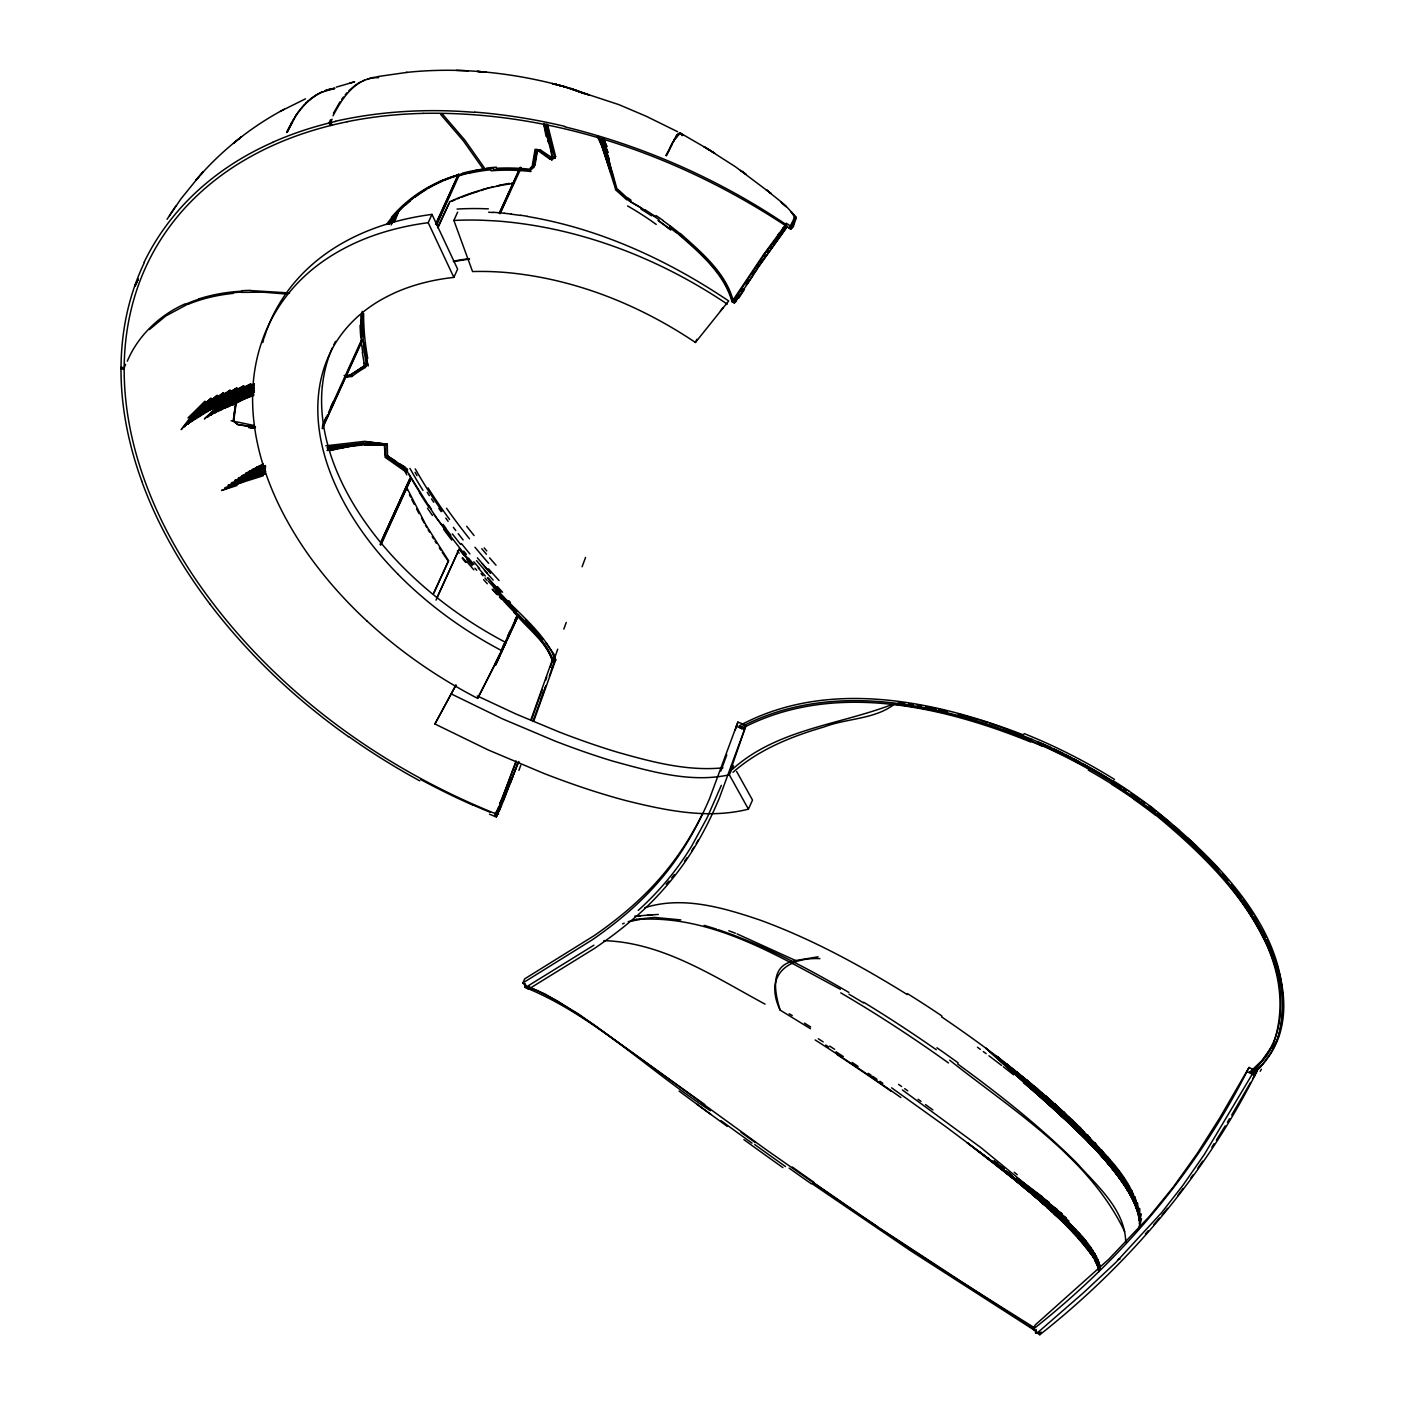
<?xml version="1.0" encoding="UTF-8"?>
<svg xmlns="http://www.w3.org/2000/svg" width="1405" height="1405" viewBox="0 0 1405 1405"><rect width="100%" height="100%" fill="white"/><g stroke="black" fill="none" stroke-linecap="round" stroke-linejoin="round"><path stroke-width="1.5" d="M710.421 1110.723C648.548 1070.399 594.016 1015.376 524.943 987.311L524.961 983.799M810.457 1028.688L780.126 1010.107C775.051 993.651 769.22 966.851 792.315 961.442M941.561 1016.851C990.42 1050.009 1037.522 1086.1 1079.865 1127.354C1104.137 1154.471 1138.085 1181.728 1139.367 1220.892L1139.508 1208.353L1139.508 1224.106L1140.842 1213.709L1139.332 1227.197L1141.527 1218.785M364.053 363.157L364 365.95L350.337 375.03L344.102 375.539M1125.721 1242.248C1125.177 1209.389 1096.866 1185.715 1076.687 1162.936C1040.051 1126.494 999.376 1094.39 957.701 1063.971M795.652 219.391L793.439 226.24L790.857 229.068L789.294 228.032L793.772 219.127M795.81 217.16L791.033 211.575L795.81 217.16L790.014 228.629C682.338 156.377 553.781 110.872 423.204 113.348M534.532 163.577L535.568 156.289M530.44 168.881L532.758 167.16L535.393 151.266L536.886 149.387L535.867 154.515M124.149 367.899L123.921 369.392L121.041 368.725L121.269 367.214L124.149 367.899L125.589 364.281M345.384 377.067L351.847 376.487A153.233 127.398 86.1 0 1 365.335 367.443L366.09 363.087A262.366 197.982 50 0 1 363.438 345.349M497.528 813.302L496.492 816.832L494.701 816.252L495.333 813.811L495.719 812.828L497.528 813.302L496.492 816.832M1038.049 1332.748L1038.699 1333.608L1035.503 1332.924L1036.188 1329.464M365.353 367.495L366.933 361.823L366.266 358.222M547.511 124.36L555.607 156.57L554.852 158.256L552.815 158.291L540.609 150.089L537.131 150.001L534.234 166.967L530.774 169.742L535.006 165.175L537.571 149.861M744.474 724.576L737.906 722.1L709.49 798.795A675.524 533.76 24.4 0 1 704.309 810.316A595.123 470.236 24.4 0 1 698.794 821.609A538.659 425.627 24.4 0 1 692.911 832.638A492.611 389.238 24.4 0 1 682.233 850.394A456.555 360.751 24.4 0 1 675.243 860.65A440.731 348.247 24.4 0 1 665.232 873.857A435.023 343.733 24.4 0 1 657.189 883.394A440.731 348.247 24.4 0 1 645.756 895.635A456.555 360.751 24.4 0 1 636.676 904.451A482.126 380.948 24.4 0 1 627.139 913.004A508.329 401.654 24.4 0 1 620.553 918.554A538.659 425.627 24.4 0 1 613.792 923.981A595.123 470.236 24.4 0 1 603.342 931.919A675.524 533.76 24.4 0 1 592.541 939.646L522.853 982.973L528.456 989.225L594.842 948.182A720.062 568.972 24.4 0 0 602.236 943.036A650.743 514.195 24.4 0 0 613.072 935.15L616.619 932.463A563.194 445.016 24.4 0 0 623.574 927.001A533.11 421.237 24.4 0 0 630.353 921.417A506.063 399.863 24.4 0 0 636.957 915.726M735.149 730.319L737.906 722.1M730.547 770.239L746.125 725.191L719.22 798.391A720.062 568.972 24.4 0 1 714.074 810.141A650.743 514.195 24.4 0 1 710.456 817.851L708.594 821.679A563.194 445.016 24.4 0 1 702.746 832.972A533.11 421.237 24.4 0 1 698.636 840.348A506.063 399.863 24.4 0 1 694.333 847.619A459.593 363.14 24.4 0 1 637.027 915.779M291.713 122.973L286.778 132.404L291.608 122.85M726.771 754.854L720.888 770.976M530.862 719.922L552.393 659.735C542.084 634.305 517.216 617.831 500.215 596.826M542.225 689.82L531.318 720.203M545.649 680.248L546.808 677.017M550.321 667.217L553.465 658.857L555.221 659.542L554.027 662.879M540.626 699.883L545.122 687.344M550.901 671.186L555.221 659.542M541.329 698.355L533.092 720.888M542.453 695.247L543.577 692.103M544.701 688.924L545.843 685.745M549.32 676.068L550.479 672.802M551.656 669.5L552.85 666.198M545.843 642.647L553.833 654.045L555.519 660.385L533.953 720.502M793.966 222.412L793.07 224.782M516.074 760.93L495.438 816.604L489.484 814.198M491.855 583.619C512.439 609.313 542.471 629.071 555.678 659.577L555.098 661.175L552.235 660.561L552.815 658.945C541.224 631.741 514.757 613.897 496.316 591.206M515.881 762.652L500.303 802.905M516.777 765.672L517.655 763.337M518.059 762.652L515.073 770.256M516.267 767.446L513.405 774.682M495.719 812.828L498.406 814.127L497.107 810.597L498.582 806.962M514.529 772.083L508.03 789.153M351.847 376.487L352.409 374.959M518.919 761.528L498.757 809.631M512.843 776.596L510.384 783.042M790.857 229.068L793.439 226.24L791.489 225.081L792.964 226.205L791.823 226.732M1278.023 1037.944C1304.42 942.878 1217.696 860.036 1150.607 806.417M138.129 279.121L134.845 286.163L138.182 279.419M134.985 286.216L138.024 279.349M507.258 791.103L508.013 788.785M507.31 790.611L503.64 800.183M506.59 792.402L503.921 799.076M789.294 228.032L789.838 226.714M127.293 361.208C138.094 335.584 159.59 315.142 184.898 303.972M332.072 119.179L330.579 122.657L332.16 124.869L330.614 125.484L329.033 123.254L330.491 119.741M500.9 806.365L498.81 811.423L497.107 810.597M721.327 785.342L707.066 817.868L691.611 846.214A474.662 374.573 23.8 0 1 685.868 855.259A448.072 353.603 23.8 0 1 671.695 874.806L666.585 881.058A454.992 359.03 23.7 0 1 638.221 910.422M739.118 295.032L734.306 302.9L732.672 301.952L733.392 300.354M734.306 302.9L737.081 298.141M499.706 809.491L497.809 813.442M391.415 223.729L396.596 212.963L397.439 213.525L394.963 218.302M391.17 224.941L396.596 212.963M393.663 222.183L398.774 210.926A218.249 167.915 48.3 0 1 433.425 184.968M394.998 220.673L398.774 210.926M323.466 423.168L326.083 417.39M330.456 407.784L333.073 402.006M322.377 426.224L327.628 414.686M328.489 412.754L361.647 339.659L362.49 340.221L322.342 428.718M322.254 428.051L362.033 340.361M397.72 573.96A325.047 256.869 24.4 0 1 370.657 543.085A311.699 246.332 24.4 0 1 361.788 531.09A299.441 236.62 24.4 0 1 348.686 510.788A288.657 228.119 24.4 0 1 344.067 502.586A281.983 222.833 24.4 0 1 339.782 494.349A276.012 218.109 24.4 0 1 335.883 486.112A262.928 207.782 24.4 0 1 326.364 461.437A249.651 197.297 24.4 0 1 323.975 453.271A239.359 189.148 24.4 0 1 319.69 433.109A228.91 180.894 24.4 0 1 318.672 425.171A221.85 175.309 24.4 0 1 317.881 413.439A215.58 170.356 24.4 0 1 317.846 405.764A209.644 165.667 24.4 0 1 318.549 394.471A194.434 153.654 24.4 0 1 333.442 346.561A186.461 147.349 24.4 0 1 389.519 295.366A197.455 156.025 24.4 0 1 396.649 291.994A200.09 158.115 24.4 0 1 404.078 288.973A205.095 162.067 24.4 0 1 411.788 286.269A209.872 165.86 24.4 0 1 423.818 282.774A216.423 171.041 24.4 0 1 432.125 280.842A222.605 175.924 24.4 0 1 445.016 278.524A230.42 182.07 24.4 0 1 453.868 277.4L428.209 222.692L431.967 214.403A288.921 228.295 24.4 0 0 393.927 222.025A273.799 216.335 24.4 0 0 368.848 230.438A266.985 210.961 24.4 0 0 359.381 234.477A261.312 206.465 24.4 0 0 341.485 243.662A254.586 201.161 24.4 0 0 317.425 260.118A250.933 198.281 24.4 0 0 268.179 326.469A260.926 206.166 24.4 0 0 266.529 330.79M435.585 224.15L458.504 174.273L459.347 174.835L437.078 223.922M436.253 223.623L458.504 174.273M436.411 224.712L458.434 174.729A231.983 179.085 50.4 0 0 443.453 180.139M437.622 227.399L449.653 202.057M437.939 227.873L448.757 204.041M527.349 216.475C599.847 228.629 668.025 260.101 728.686 300.969L695.422 342.469C640.399 305.429 576.875 279.771 510.647 272.939A271.411 214.473 24.4 0 0 505.098 272.43L503.253 272.289A266.634 210.715 24.4 0 0 488.641 271.534A257.695 203.655 24.4 0 0 479.649 271.446L477.858 271.446A256.483 202.689 24.4 0 0 472.554 271.551L453.868 220.427L457.626 212.137M453.868 277.382L457.626 269.093L431.967 214.403M499.214 213.226L520.289 167.441L521.132 168.003L500.057 213.788M499.881 212.436L520.289 167.441M500.04 212.541L513.633 182.562L500.198 213.033M381.159 541.364L410.102 478.227L410.927 478.789L380.931 544.912M380.105 544.35L410.102 478.227M380.825 543.208L399.354 502.358M400.197 500.514L405.255 489.361M380.456 544.824L410.927 478.789M433.565 593.314L448.564 560.753L425.891 524.908L406.572 487.289L407.204 489.906M433.934 592.998L448.564 560.753M436.569 598.495L459.136 549.215L464.317 555.59M436.042 600.128L459.136 549.215M434.918 723.979L455.923 685.131L434.918 723.979L488.29 749.989L543.542 773.294A757.857 598.829 24.4 0 0 559.155 779.231A727.649 574.961 24.4 0 0 569.64 783.024A676.56 534.585 24.4 0 0 580.142 786.677A644.193 509.014 24.4 0 0 590.644 790.172A574.505 453.956 24.4 0 0 606.38 795.072L611.596 796.617A488.413 385.918 24.4 0 0 627.174 800.92C666.462 810.632 708.331 819.326 748.408 809.157L752.518 800.095L736.624 771.468M367.162 621.168A411.349 325.012 24.4 0 0 447.914 681.688A409.61 323.642 24.4 0 0 477.647 698.373L505.853 642.506A347.017 274.203 24.4 0 1 428.806 590.89L424.714 587.413A339.589 268.337 24.4 0 1 408.978 573.047A335.391 265.018 24.4 0 1 401.496 565.635A325.047 256.852 24.4 0 1 374.45 534.761A311.699 246.297 24.4 0 1 365.581 522.765A299.441 236.602 24.4 0 1 352.479 502.463A288.657 228.084 24.4 0 1 347.843 494.261A281.983 222.815 24.4 0 1 343.558 486.042A276.012 218.091 24.4 0 1 339.641 477.788A262.928 207.747 24.4 0 1 330.14 453.13A249.651 197.262 24.4 0 1 327.751 444.964A239.359 189.131 24.4 0 1 323.466 424.784A228.91 180.876 24.4 0 1 322.447 416.864A221.85 175.291 24.4 0 1 321.657 405.132A215.58 170.339 24.4 0 1 321.622 397.457A209.644 165.649 24.4 0 1 322.325 386.164M501.989 648.601L504.377 643.35M507.556 636.342L509.945 631.091M514.704 620.589L517.743 614.529L518.586 615.091L495.684 664.916L494.841 664.354L500.268 653.062M503.447 646.054L517.743 614.529M510.314 606.995L517.953 615.004L495.877 663.669M495.684 664.916L500.443 654.414M501.234 652.675L506.011 642.155M506.801 640.417L518.586 615.091M695.422 342.469L696.862 339.308M522.853 982.973L524.732 978.828L594.42 935.484A675.524 533.76 24.4 0 0 605.221 927.774A595.123 470.236 24.4 0 0 615.671 919.818A538.659 425.627 24.4 0 0 622.433 914.392A508.329 401.654 24.4 0 0 629.019 908.859A482.126 380.948 24.4 0 0 638.555 900.306A456.555 360.751 24.4 0 0 647.652 891.473A440.731 348.247 24.4 0 0 659.068 879.231A435.023 343.733 24.4 0 0 667.112 869.695A440.731 348.247 24.4 0 0 677.122 856.506A456.555 360.751 24.4 0 0 684.112 846.249A492.611 389.238 24.4 0 0 694.79 828.476A538.659 425.627 24.4 0 0 700.673 817.464A595.123 470.236 24.4 0 0 702.553 813.723M528.456 989.225L529.703 986.468M451.813 694.193L502.446 718.851L554.905 740.997A704.028 556.292 24.4 0 0 574.557 748.373A659.806 521.343 24.4 0 0 584.392 751.868A618.411 488.641 24.4 0 0 594.21 755.205A575.014 454.359 24.4 0 0 603.957 758.384A531.371 419.867 24.4 0 0 613.634 761.352C650.919 771.486 690.575 783.27 729.336 774.805L733.445 765.743L731.022 766.375M1033.307 1329.148L1035.186 1325.003L1108.914 1259.126L1149.518 1216.291L1173.21 1187.155L1197.376 1153.294L1219.663 1118.099L1249.027 1067.449L1256.808 1071.523C1205.244 1174.369 1129.971 1263.552 1039.823 1334.75L1033.307 1329.148C1122.946 1258.388 1197.798 1169.715 1249.027 1067.449M1039.823 1334.75L1041.087 1331.975M1277.391 1039.595L1272.667 1049.078M670.22 147.788L666.181 155.621L671.871 144.662M790.014 228.629L791.068 226.398M669.324 149.58L666.181 155.621M290.027 125.87L286.778 132.404M134.845 286.163L136.654 282.563M669.922 147.718L672.398 142.976M333.442 113.313L339.957 101.88M477.647 698.408L502.059 650.831A347.017 274.238 24.4 0 1 425.013 599.232L420.938 595.738A339.589 268.373 24.4 0 1 405.184 581.389A335.391 265.053 24.4 0 1 397.72 573.96M671.889 144.522L666.233 155.516M671.572 144.592L673.469 141.694M291.379 122.973L293.241 119.952M672.363 143.117L675.612 138.234M1266.766 939.524C1280.974 969.134 1289.702 1004.118 1279.007 1036.275A83 78.048 73.3 0 1 1270.506 1053.838L1262.41 1064.463L1252.312 1074.07L1204.331 1154.471L1182.975 1185.24L1161.531 1212.743L1115.71 1262.551L1083.659 1292.6L1037.663 1332.59L1039.612 1332.537M1252.663 1078.812L1256.808 1071.523M1250.591 1082.465L1231.676 1115.096M333.038 115.825C340.414 101.757 349.388 86.952 364.492 80.19M673.135 141.764L674.172 140.588M494.701 816.252L495.298 815.251M1227.373 1122.296L1229.533 1118.696M1260.18 1071.277L1261.409 1069.223M293.101 120.198L294.909 117.195M294.997 117.317L287.112 132.421M1225.195 1125.879L1216.361 1140.14M1036.96 1332.66L1035.503 1332.924M1211.848 1147.2L1214.113 1143.67M167.055 219.285L180.894 198.93L199.018 176.573M294.681 117.317L296.613 114.543M294.769 117.44L296.718 114.683M674.892 139.429L676.859 136.601M732.672 301.952L765.005 253.725L785.922 225.186M757.155 269.18L735.307 302.163L732.391 301.074L763.582 254.586L786.062 224.168M741.12 291.994L743.087 288.991M738.38 296.666L740.382 293.627M746.951 283.16L748.847 280.315M746.196 284.846L748.075 282.019M169.461 215.562L175.748 206.149M752.536 274.8L754.327 272.131M753.519 273.887L785.781 228.558M757.839 266.95L759.525 264.456M756.996 268.724L787.555 226.135M1202.61 1161.18L1197.868 1168.099M761.194 261.997L762.845 259.609M764.443 257.291L766.006 255.007M764.373 254.059L765.918 251.846M472.256 564.072L436.498 518.111L406.449 470.341L387.394 457.433L387.271 444.138L379.174 443.734M767.552 252.795L769.044 250.652M296.385 114.683L298.159 112.172M296.49 114.806L300.196 109.66M770.502 248.562L771.942 246.525M773.33 244.558L779.722 235.671M1190.579 1178.374L1193.038 1174.966M390.291 222.447L395.472 215.58M778.107 234.723L779.266 233.125M341.678 99.386L343.435 97.015M780.899 234.091L784.148 229.735M298.246 112.295L300.284 109.783M1183.115 1188.507L1178.005 1195.198M387.394 457.433L387.271 444.138M782.532 228.769L783.533 227.452M785.167 228.418L786.133 227.171M366.6 364.58L347.123 377.102M299.95 109.783L305.868 103.25M300.055 109.906L302.128 107.535M1167.52 1208.37L1162.146 1214.851M459.347 174.835L457.854 175.063M362.49 340.221L360.997 340.449M521.132 168.003L519.639 168.231M720.396 310.979L723.154 307.642M733.129 300.371L735.676 301.531L734.569 302.865L732.023 301.706L733.129 300.371C725.437 272.342 701.271 252.338 680.371 233.493M1159.406 1218.065L1153.874 1224.458M345.226 94.785L347.053 92.695M535.393 151.266L538.01 149.685A277.154 273.641 59.5 0 1 551.831 159.942L553.412 158.15M301.899 107.658L303.919 105.27M200.335 175.116C224.097 148.438 252.672 126.011 284.232 109.239M532.758 167.16L534.304 165.439L532.003 167.177M398.054 211.927L396.298 213.859A212.629 163.683 47.4 0 0 388.043 224.08M550.865 157.588L549.636 158.923L537.131 150.001M1145.409 1233.924L1148.254 1230.78M304.024 105.393L305.956 103.39M253.901 388.412L209.907 409.944L191.273 421.623L206.517 406.115L223.711 392.575L192.415 414.756L181.192 429.614L196.981 411.735L211.119 398.142L192.415 414.756L205.112 401.233L187.989 417.9M149.457 329.525L165.772 315.967L187.989 304.007M253.725 386.919L243.978 390.678L217.968 405.869L204.375 418.918L222.131 403.955L253.954 387.587C228.418 395.578 200.388 403.323 184.459 426.874L196.981 411.735L217.318 395.262L201.67 408.855L187.813 424.205L206.517 406.115L230.28 390.098L211.488 403.498L191.273 421.623M305.623 103.39L307.836 101.371M305.728 103.513L307.923 101.511M348.932 90.745L354.745 85.687A176.029 87.18 67 0 1 360.857 81.824M1273.299 1043.511A80.243 74.781 78 0 1 1270.858 1048.042L1261.795 1060.74L1249.958 1072.015L1251.679 1072.542L1255.842 1068.713L1266.239 1056.367A84.089 79.435 69.2 0 0 1273.755 1042.879C1303.647 950.922 1219.909 867.939 1155.49 814.83M405.378 205.235L406.958 203.778A218.53 168.126 48.4 0 1 410.225 200.968M1249.958 1072.015L1252.628 1074.14C1291.775 1042.721 1288.104 984.747 1267.521 943.809C1238.911 883.464 1188.981 835.975 1135.17 797.847M307.607 101.511L309.855 99.615M307.695 101.634L311.998 98.122M733.006 772.293C758.77 749.585 791.384 736.431 824.015 726.965C846.794 718.183 874.823 719.448 894.405 704.186C945.407 710.122 995.074 725.156 1041.86 746.055M794.668 217.81C790.348 207.273 775.578 198.07 766.147 189.57L771.064 193.539L735.5 166.809L703.87 146.594L714.846 153.338L709.209 149.808M732.549 769.185C776.895 729.283 838.767 724.945 891.947 704.572M679.142 134.125L678.615 134.546A99.456 12.241 -74.6 0 0 677.526 135.635M237.041 140.377L233.546 143.187L241.607 136.724L238.112 139.499M309.627 99.737L311.91 97.981M530.282 167.95L532.161 166.475L535.094 149.334L540.609 150.089M231.14 420.727L254.393 425.575M311.77 98.245L314.088 96.611M593.894 945.179L526.489 986.872L525.33 984.202M356.852 371.71L366.073 365.862M794.721 217.424L796.038 217.512M313.859 96.734L316.23 95.224M264.245 468.023L245.471 473.538L263.367 463.826M316.002 95.347L318.408 93.959M231.825 405.255L252.514 394.629L231.825 405.255L253.392 392.961L222.131 403.955L207.589 417.004L226.363 402.129L253.813 388.465M739.662 727.527L741.612 728.615C831.883 680.933 941.034 705.626 1030.778 742.033M1023.56 734.956C934.764 700.551 827.334 678.035 739.153 725.858L741.102 726.929C831.918 679.388 941.403 703.993 1031.569 740.628M253.392 392.961L228.19 406.748L252.742 392.978M280.192 111.399L305.465 98.859M217.968 405.869L253.796 387.991M320.533 92.677L318.092 93.942A184.722 97.911 60.8 0 0 311.682 98.122M318.18 94.082L320.621 92.818M264.368 468.251L241.836 475.803L265.405 468.673L241.537 482.459L221.533 490.486L237.094 485.48M254.305 384.039L232.668 394.401L206.008 412.122L227.171 396.473L251.003 383.828L221.814 398.686L198.456 416.705L216.581 401.022L237.006 387.798L211.488 403.498L194.821 419.111L216.581 401.022L243.926 385.725L221.814 398.686L202.197 414.37L227.171 396.473L254.358 383.934M622.626 923.893L624.206 923.155M322.799 91.659L320.305 92.8L322.869 91.799M253.638 394.471L235.847 402.462L233.757 402.023M272.675 142.309L277.207 140.324A395.771 312.718 24.4 0 1 325.363 123.974A407.485 321.991 24.4 0 1 335.532 121.445M253.901 385.725L238.27 392.469L209.907 409.944L232.668 394.401L253.989 385.514M254.446 390.572L235.074 398.739L214.227 413.351L230.683 400.39L254.042 389.677L226.363 402.129L210.873 415.142L230.683 400.39L254.252 390.572M362.964 80.84L370.99 77.942A150.23 74.36 67 0 1 377.805 76.976M237.726 400.39L253.585 393.857M253.884 395.367L236.462 401.9A275.029 247.227 71.7 0 0 233.897 420.517M322.641 91.922L334.671 88.515M329.033 123.254L330.579 122.657M253.831 391.644L239.535 397.158L217.635 411.612L235.074 398.739L252.707 391.995M252.637 387.078L238.27 392.469L213.894 407.872L243.978 390.678L254.235 387.236M254.235 392.1L244.084 395.683L221.094 409.926L239.535 397.158L253.919 392.136M265.405 468.673L238.27 478.104L264.421 470.201M245.471 473.538L265.633 467.057M254.323 392.399L244.084 395.683L224.624 408.311L248.703 394.278L252.795 393.101M336.234 87.128L354.359 81.894M265.088 466.442L249.194 471.36L265.51 466.706M644.649 907.771C682.76 895.582 723.312 907.7 759.806 919.994C811.704 938.909 860.422 965.516 907.261 994.564M265.475 473.731L227.996 485.357L265.229 472.519M265.51 465.512L252.97 469.217L262.981 466.478M367.285 79.207L371.71 78.1A148.034 73.165 66.7 0 1 378.648 77.644M262.998 465.389L256.816 467.145L263.156 465.477M265.685 471.132L234.776 480.457L264.333 470.412M349.915 83.071L354.569 81.841M793.966 960.827L818.096 956.823M330.175 450.513L350.758 446.158M1118.187 1259.477L1119.978 1259.073M265.229 473.485L231.351 482.881L255.534 473.906L265.545 471.729M792.069 223.869L793.843 223.553M636.219 919.292L654.554 917.43L680.828 919.906M634.779 916.13L658.295 914.427M377.752 76.573L407.099 72.358M352.655 445.789L368.145 443.418L385.233 445.245L386.428 444.033L369.129 442.224M327.014 450.478L337.569 448.792L328.963 449.934M328.296 449.67L345.068 447.212L328.05 449.249M327.664 449.073L350.583 446.07L327.383 448.494M639.099 919.379C712.159 915.024 778.23 956.243 840.383 989.296M637.694 916.218L640.733 915.867M325.855 445.807L364.65 441.328L385.198 443.998L384.39 445.139A224.431 173.184 56.6 0 0 385.392 457.415M327.839 447.159L363.93 442.979L386.48 445.28L364.422 444.77L328.278 448.95M327.786 448.318L360.365 444.524L329.033 447.457M722.995 767.832C687.273 771.415 651.815 761.949 617.743 752.29A531.371 419.867 24.4 0 1 608.066 749.322A575.014 454.359 24.4 0 1 598.319 746.143A618.411 488.641 24.4 0 1 588.502 742.806A659.806 521.343 24.4 0 1 578.667 739.311A704.028 556.292 24.4 0 1 559.014 731.935L515.793 713.933L477.261 695.949M406.133 72.463C459.821 66.667 514.476 72.674 566.373 87.18L552.095 83.527L571.22 88.48L584.322 93.643M335.584 445.684L331.404 446.123L335.76 445.789M327.154 447.58L368.145 443.418M819.905 958.614C786.15 957.104 764.18 976.475 780.126 1010.107M241.502 292.38L263.192 292.17L286.04 294.014M553.552 156.605L555.607 156.57M646.985 915.358L651.867 915.27M603.799 940.648C662.879 942.316 714.618 976.967 765.058 1004.136M524.943 987.311L532.109 988.611L544.771 993.897L578.14 1013.708L704.713 1104.558M250.318 290.554L289.465 292.943M364.422 444.77L386.48 445.28M468.234 70.812L456.379 70.373M248.439 427.559L254.955 427.928M488.641 212.225L493.137 212.506M250.195 427.7L253.725 427.963M495.456 812.231L498.336 812.564L498.406 814.127M511.297 214.192L520.447 215.404M898.462 702.412L904.75 703.202M255.517 427.102L237.55 424.609L233.248 420.991A275.169 247.087 71.3 0 1 235.636 403.85M908.947 703.835L913.162 704.467M917.377 705.169L921.61 705.907M925.86 706.662L936.485 708.805M552.393 659.735L555.519 660.385M255.253 427.313L238.481 424.679L233.23 421.026M552.815 658.945L555.678 659.577M938.61 709.279L947.146 711.211M526.489 986.872L530.458 987.891M957.824 713.863L979.197 719.957M704.168 925.351L716.532 929.126M495.333 813.811L497.124 814.391M980.971 720.519L988.084 722.785M718.113 929.653C764.039 945.196 807.102 968.027 848.866 992.422M989.858 723.364L1000.5 727.017M531.933 988.418L534.884 989.454M1002.274 727.649L1032.148 739.329M728.809 930.76L735.395 933.236M736.027 726.245L744.229 729.353M737.045 933.886L796.161 960.792M552.692 660.578L554.448 661.281M496.387 814.039C376.786 766.076 268.302 685.816 195.313 578.825A503.798 398.107 24.4 0 1 171.603 539.977A481.019 380.088 24.4 0 1 150.44 495.561A467.198 369.164 24.4 0 1 146.559 485.638A453.13 358.047 24.4 0 1 134.072 446.088A434.426 343.277 24.4 0 1 127.978 416.688A420.675 332.405 24.4 0 1 126.591 406.976A411.296 324.994 24.4 0 1 124.167 368.76A394.524 311.734 24.4 0 1 126.871 331.879A379.016 299.476 24.4 0 1 137.356 288.253A363.034 286.848 24.4 0 1 184.143 208.853A363.684 287.358 24.4 0 1 244.558 160.1A378.806 299.318 24.4 0 1 292.82 137.216A398.634 314.983 24.4 0 1 347.158 121.778M536.499 990.156L557.012 1000.746L593.525 1024.491L767.025 1150.291L858.086 1214.025L1031.902 1327.707M1037.347 741.594L1042.563 743.877A580.423 569.938 68.9 0 1 1051.239 747.653M589.029 94.978L573.047 89.358L589.345 95.101M584.023 93.503L563.37 86.372L618.85 104.62L646.072 116.194L677.614 131.719M1247.148 1071.611L1254.928 1075.686M388.219 456.344L407.608 469.288M683.006 134.617L709.613 150.036M789.224 1013.743L792.262 1015.587M804.485 1023.121L810.632 1026.95M1112.479 781.198L1121.91 787.222M1111.478 783.217C1172.947 822.399 1230.429 872.786 1263.815 938.698C1286.155 980.058 1291.213 1040.192 1250.292 1072.085L1252.312 1074.07M818.342 1038.787L823.225 1041.913M829.74 1046.145L834.64 1049.324M1034.466 1327.76L950.5 1275.143L880.057 1228.901M1123.456 788.258L1126.547 790.33M786.238 223.202L791.595 226.802M626.911 199.334L630.792 201.951A339.413 297.825 77.4 0 1 641.47 208.168M727.263 304.13C660.034 258.871 581.933 228.33 500.9 221.305A333.459 263.455 24.4 0 0 494.051 220.813L480.457 220.163A317.231 250.722 24.4 0 0 473.731 220.058A318.953 252.057 24.4 0 0 453.868 220.445M790.752 226.346L792.297 227.399M877.633 1226.811L813.161 1182.466M1036.117 1331.308L910.686 1250.784L812.125 1183.713M1131.166 793.421L1140.245 799.761M891.578 1087.804L946.408 1127.126L1051.081 1205.666C1069.223 1224.071 1092.668 1241.265 1100.15 1267.099C1066.465 1215.869 1014.463 1180.428 967.184 1142.669L1051.081 1205.666L1016.746 1179.919M902.396 1089.946L981.199 1147.85L1046.163 1201.222M348.51 736.712L338.113 729.195A570.272 450.461 24.4 0 1 322.851 717.604L317.846 713.652A553.307 437.096 24.4 0 1 228.488 627.245L224.624 622.608A531.968 420.306 24.4 0 1 209.749 603.834M918.062 1099.237L921.03 1101.38M949.675 1060.178C1012.636 1110.213 1088.998 1156.859 1124.685 1231.641M925.509 1104.576L932.885 1109.915M627.93 197.947L631.108 200.265M1141.738 800.85L1144.706 803.01M977.458 1047.252L980.356 1049.377M983.237 1051.52L986.099 1053.645M994.125 1160.916L997.585 1163.481M1016.623 1177.636L1042.58 1196.937M1013.304 1177.355L977.248 1150.344L1055.805 1210.004L987.065 1157.913L1060.336 1214.271L996.619 1165.412L1064.656 1218.434L1005.875 1172.771L1068.766 1222.491L1014.814 1180.024L1072.647 1226.46L1023.437 1187.12L1076.3 1230.306L1031.692 1194.074L1079.725 1234.064L1039.577 1200.871L1082.921 1237.7L1047.059 1207.475L1085.854 1241.212L1054.119 1213.885L1090.965 1247.886L1081.341 1239.157M994.055 1161.11L1004.417 1168.907M1016.5 1178.005L1049.289 1202.698L1023.314 1183.186M988.962 1055.787L1001.625 1065.429M626.419 198.017L629.774 200.564M1026.317 1185.996L1062.11 1214.061L1053.416 1207.369M1149.15 806.242L1156.104 811.546M1000.676 1166.413L1004.136 1169.03M1023.068 1183.467L1057.526 1209.723M1006.489 1171.226L1011.705 1175.247M1022.138 1183.273L1029.075 1188.63M1032.552 1191.3L1037.768 1195.321M1041.245 1197.991L1048.2 1203.347M1000.202 1166.273L1003.644 1168.925M1020.838 1182.202L1062.11 1214.061M1003.346 1066.764L1013.62 1074.825M1007.122 1171.981L1012.215 1175.95L1007.122 1171.981L1010.125 1174.422M1024.087 1185.205L1027.476 1187.857M1035.959 1194.478L1052.925 1207.72M1061.407 1214.324L1066.5 1218.311L1035.573 1194.11M1006.384 1171.261L1011.53 1175.283M1021.839 1183.361L1032.148 1191.422M1046.813 1203.576L1057.034 1211.672M1157.843 812.863L1169.61 822.347M385.321 457.398L404.745 471.097L406.835 474.837M1024.298 1185.627L1027.722 1188.349M1036.31 1195.163L1039.753 1197.903M1043.177 1200.625L1068.942 1221.085M999.341 1165.781L1002.45 1168.258M1034.783 1194.478L1039.753 1198.483M1048.06 1205.156L1053.03 1209.161M1058.018 1213.165L1061.337 1215.834M1046.216 1203.576L1066.255 1219.768M676.297 232.299C698.408 251.706 723.821 272.465 732.023 301.706M1023.63 1082.886L1028.548 1086.908M1014.234 1172.244L1017.238 1174.703M1034.853 1194.724L1038.207 1197.482M1041.544 1200.221L1046.567 1204.348M1049.904 1207.106L1068.292 1222.227M1030.146 1088.243L1047.445 1102.943M1049.272 1207.176L1052.521 1209.898M1062.285 1218.03L1065.534 1220.752M1049.939 1207.58L1056.648 1213.217M1063.357 1218.838L1073.42 1227.285M1049.254 1207.369L1052.521 1210.162M1067.15 1222.719L1073.666 1228.304M1174.58 826.456L1179.392 830.636M1063.901 1220.646L1067.115 1223.439M1061.811 1218.627L1066.729 1222.947M785.957 206.43L781.215 202.25L786.133 206.605M1048.938 1104.277L1084.976 1138.103M1070.61 1124L985.66 1048.025L1075.984 1129.163L996.268 1055.98L1081.2 1134.292L1006.647 1063.971L1084.642 1137.857L1016.816 1071.997L1091.088 1144.39L1103.013 1157.492L1045.724 1095.988L1100.185 1154.26L1036.381 1088.014L1095.724 1149.36L1026.739 1080.006L1091.088 1144.39L1087.452 1140.632M997.901 1056.841L1017.396 1074.368M1023.894 1080.199L1027.143 1083.115M1030.392 1086.047L1036.89 1091.878M1041.772 1096.251L1046.637 1100.642M687.66 240.957C705.398 258.204 726.28 276.241 732.391 301.074M1063.778 1220.804L1066.957 1223.667M1078.127 1236.259L1066.887 1226.091L1093.125 1251.03L1072.542 1231.851L1095.022 1254.05L1077.705 1237.366L1096.638 1256.931L1082.324 1242.635L1097.955 1259.688L1086.399 1247.64L1098.991 1262.305L1089.894 1252.364L1099.729 1264.781L1092.809 1256.808L1100.15 1267.099M1187.278 837.661L1196.428 846.231M1050.132 1208.405L1052.977 1211.005M1014.867 1070.856L1018.081 1073.806M1042.176 1095.935L1045.39 1098.868M1011.459 1067.782L1025.72 1080.937M1028.882 1083.87L1036.82 1091.176M1055.822 1108.703L1062.162 1114.551M387.271 455.325L390.783 458.645M1023.297 1077.442L1032.693 1086.293M1021.804 1076.09L1024.947 1079.075M1029.672 1083.536L1032.816 1086.522M386.094 456.502L389.589 459.821M1033.43 1085.837L1036.539 1088.857M1039.647 1091.878L1042.756 1094.899M1031.902 1084.432L1042.826 1095.092M1049.482 1100.466L1054.119 1105.103M1041.772 1092.809L1054.154 1105.261M1054.031 1103.909L1058.527 1108.545M1051.045 1100.87L1057.034 1107.105M1208.037 857.84L1218.996 869.625M442.224 113.805L464.827 140.114L485.129 168.916L483.619 169.566L463.316 140.763L440.696 114.455M516.741 611.193L505.062 598.916M514.072 612.527L516.179 614.74M517.233 615.847C529.351 630.195 546.334 642.19 552.235 660.561M525.558 620.378L543.015 639.293M1064.814 1114.007L1070.768 1120.382M498.916 594.895L500.812 596.914M499.425 597.037L501.497 599.268M1060.318 1109.265L1070.698 1120.435M496.404 589.661L499.284 592.752M497.335 594.807L492.172 589.204M1102.978 1157.492L1054.786 1103.926L1108.475 1163.867C1121.295 1179.901 1134.625 1197.007 1138.928 1217.538L1134.959 1196.867L1138.191 1214.061L1131.78 1190.773L1137.154 1210.46L1128.039 1184.433M1068.959 1117.274L1071.804 1120.47M1077.53 1126.845L1080.375 1130.042M1222.859 874.086L1227.917 880.057M1081.938 1130.621L1087.452 1137.137M474.943 568.2L476.752 570.29M1104.435 1159.107L1108.475 1163.867L1063.497 1111.812L1112.286 1168.574L1071.857 1119.627L1115.886 1173.175L1079.865 1127.354L1119.241 1177.706L1087.47 1134.994L1122.367 1182.149L1094.653 1142.511L1125.264 1186.505L1101.415 1149.905L1127.899 1190.755L1107.72 1157.14L1130.287 1194.917L1113.568 1164.236L1132.412 1198.957L1118.907 1171.155L1134.274 1202.908L1123.737 1177.899L1135.855 1206.737M472.221 565.548L466.829 559.155M1096.743 1264.816L1100.273 1269.295L1095.092 1260.97L1099.237 1269.699M1093.371 1141.896L1098.692 1148.71M1231.623 884.553L1241.932 898.146M405.097 467.707L407.643 471.044M403.762 468.884L406.291 472.221M1101.731 1151.398L1104.26 1154.822M443.032 524.346L445.684 527.946M448.195 561.069L442.224 552.288M1243.039 899.657L1253.19 914.848M432.477 515.495L427.471 508.189M428.683 505.238L430.966 508.61M439.308 547.862L440.766 550.075M435.023 541.136L436.446 543.384M432.231 536.622L433.618 538.888M1254.103 916.376L1265.887 937.627M1251.679 1072.542L1252.628 1074.14M428.139 529.773L429.491 532.073M682.005 134.23L682.479 135.407M682.25 134.476L682.777 135.495M425.469 525.189L426.804 527.49M424.17 522.888L421.57 518.252M729.336 774.805L748.408 809.157M419.041 513.58L416.565 508.891M414.141 504.184L411.77 499.442M409.452 494.683L410.611 497.071M600.497 138.726L603.079 144.223M597.406 136.496L601.937 146.243L615.671 189.271M600.234 138.902L609.928 165.474L615.987 188.727M544.086 123.535L551.375 149.738L551.849 159.924M603.57 139.2L606.925 146.7L603.764 138.99M600.146 138.357L610.859 172.358L599.092 137.953M598.021 136.057L603.746 149.703L601.621 139.236L608.98 158.906L609.928 165.474L601.621 139.236M602.165 138.445L607.979 152.653L602.956 139.323M1097.726 1268.346L1098.938 1271.595M601.92 138.48L608.98 158.906M603.939 146.05L611.14 168.196M605.924 154.55L609.226 164.719M741.102 726.929L741.612 728.615M553.201 654.484L555.098 661.175M546.106 123.816L554.852 158.256L549.636 158.923L552.815 158.291L544.034 123.745M611.79 170.216L616.619 187.831M543.858 123.956L548.723 142.888L545.614 126.907M547.019 124.694L553.113 151.968M543.717 123.921L546.071 136.355M1137.523 1202.733L1139.367 1220.892M698.39 839.839A506.063 399.863 24.4 0 1 696.213 843.457M694.07 847.092A459.593 363.14 24.4 0 1 691.787 850.64M687.08 857.647A459.593 363.14 24.4 0 1 684.639 861.089M674.418 874.542A459.593 363.14 24.4 0 1 671.731 877.809M668.991 881.058A459.593 363.14 24.4 0 1 666.216 884.272M1030.989 1327.198A94.574 5.199 29.8 0 1 1035.116 1330.553M814.004 1182.343A529.72 54.725 34.4 0 1 792.262 1167.011M811.405 1183.835A531.582 57.008 34.3 0 1 789.189 1168.17M785.483 1166.572A543.788 54.286 34.4 0 1 754.696 1144.513M782.901 1167.625A547.265 54.795 34.4 0 1 743.877 1139.631M752.026 1143.143A550.672 44.89 34.6 0 1 721.081 1120.681M755.31 1142.581A552.815 42.273 34.7 0 1 740.979 1132.237M727.333 1126.424A548.951 33.913 34.9 0 1 696.775 1104.084M710.895 1114.446A543.436 30.857 35 0 1 679.089 1091.07M936.924 1047.779A533.531 193.504 37.6 0 1 958.192 1062.9M840.734 992.843A547.212 201.828 37.6 0 1 948.48 1062.953M863.618 1002.222A550.83 203.655 37.6 0 1 936.274 1049.728M848.954 994.16A537.272 207.764 37.9 0 1 863.601 1002.959M630.705 921.381A206.781 99.72 43.8 0 1 639.293 919.643M628.14 921.75A201.266 97.928 44.6 0 1 636.342 919.467M1133.94 799.357A532.477 525.101 76.4 0 1 1155.296 815.093M1128.654 790.91A544.877 537.711 77.7 0 1 1150.554 806.47M1112.567 783.042A558.382 550.567 76.1 0 1 1135.082 797.97M1111.618 784.271A556.029 548.266 76.1 0 1 1134.081 799.164M1113.515 780.917A559.243 551.796 77.4 0 1 1128.724 790.804M1032.06 739.399A576.875 568.551 75.2 0 1 1113.445 781.584M1088.331 770.116A569.271 561.052 75.2 0 1 1111.759 784.043M1024.087 733.568A577.596 569.394 75.6 0 1 1114.428 779.406M1031.217 740.962A577.069 567.813 72.2 0 1 1088.84 769.167M837.257 1054.698A556.591 120.988 36.5 0 1 891.227 1091.316M1042.229 745.194A577.104 568.428 74.1 0 1 1112.022 782.304M907.419 993.598A554.694 247.561 38.2 0 1 941.859 1015.938M815.163 1039.963A552.288 125.449 36.6 0 1 842.947 1058M844.405 1058.966A552.288 125.449 36.6 0 1 900.939 1097.586M1083.255 764.109A575.312 566.724 74.1 0 1 1110.881 780.214M1064.85 754.362A581.723 572.134 71.4 0 1 1071.593 757.804M1073.28 758.682A581.723 572.134 71.4 0 1 1079.971 762.213M1052.96 748.461A580.423 569.938 68.9 0 1 1063.199 753.414M898.568 1084.379A539.959 119.706 36.6 0 1 901.641 1086.522M904.68 1088.664A539.959 119.706 36.6 0 1 907.735 1090.807M825.736 1045.057A556.292 124.834 36.6 0 1 828.669 1046.971M836.01 1051.765A556.292 124.834 36.6 0 1 843.351 1056.595M852.15 1062.443A556.292 124.834 36.6 0 1 858.016 1066.377M868.255 1073.297A556.292 124.834 36.6 0 1 871.188 1075.299M872.646 1076.283A556.292 124.834 36.6 0 1 877.001 1079.286M879.916 1081.288A556.292 124.834 36.6 0 1 882.814 1083.29M676.016 137.04A106.727 13.084 -74.5 0 0 673.961 140.114A106.692 13.014 -74.4 0 1 676.051 136.9A102.635 12.733 -74.8 0 1 677.719 134.827M676.191 136.25A102.302 12.68 -74.8 0 1 677.386 134.898M676.297 135.793A98.051 12.224 -74.9 0 1 680.652 133.299M676.736 137.128A99.456 12.101 -74.3 0 1 678.492 135.073M677.333 135.126A97.208 12.048 -74.8 0 1 681.601 134.213M678.562 134.827A96.629 11.872 -74.6 0 1 681.969 134.055M679.159 133.422A97.296 11.978 -75 0 1 682.18 135.512M682.602 134.687A103.935 12.856 -74.5 0 1 682.848 135.231M324.836 90.833A159.836 84.757 60.9 0 1 332.616 88.673M325.064 90.71A159.836 84.757 60.9 0 1 332.124 88.691A151.916 80.594 60.9 0 1 334.566 88.269M451.62 201.372A233.476 220.286 48.8 0 1 455.396 199.686M457.31 198.86A233.476 220.286 48.8 0 1 459.224 198.07M461.191 197.385A234.688 221.551 50 0 1 478.877 191.203M480.879 190.606A234.688 221.551 50 0 1 482.899 190.044M482.74 189.535A238.253 225.748 56.2 0 1 488.835 187.884M490.872 187.374A238.253 225.748 56.2 0 1 492.927 186.883M497.036 185.969A238.253 225.748 56.2 0 1 499.109 185.53M453.569 261.664A254.305 200.95 24.4 0 1 465.512 259.662A261.822 206.886 24.4 0 1 469.551 259.1M499.056 185.302A241.116 229.155 61.1 0 1 501.146 184.88M503.218 184.477A241.116 229.155 61.1 0 1 509.506 183.388M511.631 183.071A241.116 229.155 61.1 0 1 513.738 182.773M449.477 201.863A237.919 224.66 50.8 0 1 513.773 183.405M453.358 261.19A247.824 195.822 24.4 0 1 463.299 259.486A257.853 203.743 24.4 0 1 467.338 258.871A262.893 207.729 24.4 0 1 469.358 258.608M415.318 196.963A218.53 168.126 48.4 0 1 426.137 189.675M427.963 188.498A224.062 172.604 49.6 0 1 441.732 181.438M445.754 179.471A231.878 179.208 51 0 0 443.681 180.349A221.937 170.795 48.7 0 0 415.652 196.208A215.492 165.79 47.9 0 0 405.483 204.533A214.543 165.035 48.3 0 0 398.089 211.962M447.844 178.628A231.878 179.208 51 0 1 449.951 177.82M452.076 177.03A231.878 179.208 51 0 1 454.236 176.275M456.414 175.555A231.878 179.208 51 0 1 458.592 174.852M433.372 184.898A222.025 170.971 49.1 0 1 439.361 181.965M439.238 181.772A227.329 175.432 50.3 0 1 443.33 179.928M389.22 224.273A229.647 212.155 53.9 0 1 390.485 222.534M393.066 219.075A229.647 212.155 53.9 0 1 395.718 215.703M388.957 224.133A226.082 208.625 54.6 0 1 390.204 222.376M361.507 340.256A258.134 196.103 49.3 0 1 360.909 332.739M361.19 332.809A246.542 188.288 48.8 0 1 360.716 320.498M360.909 320.533A239.412 183.3 48.4 0 1 360.909 315.686M360.822 337.744A257.168 195.33 49.3 0 1 360.435 332.722A242.784 185.969 48.4 0 1 360.084 325.293M509.506 603.781A316.81 46.822 49 0 1 503.974 597.915M504.43 598.231A319.69 63.418 49.8 0 1 500.742 594.297M499.074 593.648A341.591 88.901 50.8 0 1 493.506 587.606M493.77 587.185A342.732 109.66 51.7 0 1 488.273 581.126M487.289 583.742A348.054 125.063 52.2 0 1 483.566 579.598M485.322 576.05A352.163 138.357 52.6 0 1 478.174 567.901M473.819 569.833A352.901 165.966 53.5 0 1 466.618 561.35M465.722 562.439A354.604 174.132 53.7 0 1 462.14 558.136M510.419 602.464A303.55 24.869 47.8 0 1 508.715 600.69M503.974 598.952A321.394 54.549 49.3 0 1 502.129 596.985M502.604 592.225A330.245 71.971 50.1 0 1 497.282 586.482M496.615 593.999A339.483 94.89 51 0 1 492.839 589.907M496.018 565.196A352.093 126.52 52.2 0 1 489.625 557.89M486.464 554.22A352.093 126.52 52.2 0 1 481.774 548.723M466.144 561.842A358.012 173.307 53.6 0 1 462.579 557.557M459.119 553.166A353.129 181.596 53.9 0 1 457.38 551.006M457.064 209.064A315.405 278.875 39.3 0 1 488.396 208.871M493.12 212.296A329.455 282.879 34.3 0 1 504.448 213.226M504.465 213.314A334.214 284.688 33.4 0 1 511.297 214.069M520.447 215.228A339.553 285.25 32.1 0 1 527.349 216.3M322.395 386.182A194.434 153.637 24.4 0 1 332.458 347.773M333.951 344.559A194.434 153.637 24.4 0 1 335.532 341.38M262.753 342.592A260.926 206.166 24.4 0 1 263.613 339.606M264.052 338.131A260.926 206.166 24.4 0 1 266.002 332.247M367.127 621.186A402.199 317.846 24.4 0 1 348.387 602.833L343.926 598.109A389.448 307.748 24.4 0 1 319.058 569.025A379.701 300.055 24.4 0 1 307.906 554.027A370.955 293.136 24.4 0 1 297.737 538.782A362.262 286.269 24.4 0 1 288.534 523.345A352.743 278.734 24.4 0 1 280.28 507.802A343.189 271.218 24.4 0 1 273.079 492.172A334.425 264.281 24.4 0 1 266.932 476.523A315.984 249.704 24.4 0 1 255.815 435.076A300.916 237.796 24.4 0 1 254.287 424.872A289.623 228.875 24.4 0 1 252.619 394.893A273.589 216.212 24.4 0 1 256.36 361.524A260.926 206.184 24.4 0 1 264.386 334.776A250.933 198.298 24.4 0 1 313.614 268.373A254.586 201.178 24.4 0 1 337.727 251.969A261.312 206.5 24.4 0 1 355.623 242.766A266.985 210.978 24.4 0 1 365.089 238.709A273.799 216.388 24.4 0 1 390.168 230.332A288.921 228.365 24.4 0 1 428.209 222.692M794.141 221.533A34.493 2.775 -59.7 0 1 793.72 222.798M794.387 217.231A36.881 3.109 -58.4 0 1 793.878 218.969M796.126 217.389A37.812 3.161 -58.5 0 1 795.88 219.022M747.618 283.266A526.436 63.014 -61.8 0 1 753.062 275.134M738.626 298.281A618.481 66.193 -61.3 0 1 744.404 289.535M185.355 304.341A149.826 89.797 10.5 0 1 199.211 299.089M188.288 304.27A143.609 86.302 10.7 0 1 233.353 293.346M198.983 298.861A142.713 85.828 10.7 0 1 241.906 291.151M233.037 292.749A143.872 86.917 10.9 0 1 241.379 292.064M241.713 290.712A146.77 88.761 10.9 0 1 250.248 290.378M501.269 800.042A33.825 0.896 -68.2 0 1 499.759 803.678M501.48 805.609A37.759 2.968 -69.9 0 1 499.548 810.088M504.781 795.88A34.774 1.177 -68.5 0 1 502.41 801.658M503.57 800.446A37.83 2.266 -69.2 0 1 501.515 805.399M557.732 649.215A534.058 7.903 -69.7 0 1 554.202 659.103M510.665 777.545A555.572 3.618 -70 0 1 508.03 784.868M518.919 770.397A557.609 7.025 -70.8 0 1 520.763 765.216M563.827 629.106A599.145 13.049 -71.3 0 1 566.25 622.433M582.091 566.742A622.134 13.716 -71.3 0 1 585.551 557.469M497.124 588.01A342.521 105.006 51.6 0 1 488.185 578.158M493.208 580.125A348.861 124.026 52.1 0 1 484.321 570.202M490.661 573.293A347.351 124.009 52.3 0 1 482.214 563.651M487.008 580.247A347.667 126.292 52.2 0 1 485.006 578.017M483.021 575.787A347.667 126.292 52.2 0 1 481.037 573.539M488.641 563.3A352.479 143.029 52.8 0 1 474.978 547.248M479.614 568.533A352.989 147.894 53 0 1 473.836 561.772M486.78 550.918A355.553 151.406 53 0 1 484.198 547.862M474.082 535.551A355.553 151.406 53 0 1 466.688 526.26M469.885 553.921A355.377 174.94 53.7 0 1 461.455 543.577M460.629 544.455A354.376 188.779 54 0 1 452.41 533.935M451.76 540.082A355.219 198.228 54.1 0 1 443.664 529.386M450.882 535.252A352.356 199.809 54.2 0 1 445.49 528.087M444.437 528.789A351.145 206.5 54.2 0 1 434.127 514.423M449.565 519.428A344.629 205.92 54.2 0 1 428.068 487.904M428.947 507.31A345.086 218.6 54.1 0 1 419.463 492.681M419.796 492.505A336.761 220.708 53.9 0 1 408.802 474.082M422.993 490.398A333.6 218.917 53.9 0 1 409.944 468.409M233.458 421.079A274.397 246.736 71.8 0 1 236.058 402.533M364.176 363.175A267.442 201.372 50 0 1 362.35 352.409M367.741 358.345A248.422 187.989 49.7 0 1 363.632 313.455M362.718 352.444A259.398 196.138 49.7 0 1 361.366 341.837M363.877 345.419A248.105 188.533 49.4 0 1 362.227 311.348M386.621 224.414A217.055 167.23 47.2 0 1 391.819 217.564M391.96 221.059A212.541 163.454 48 0 1 395.507 216.651M391.503 217.248A222.675 171.357 47.8 0 1 462.473 173.781M457.345 176.257A234.951 181.561 51.1 0 1 469.094 173.043M462.227 173.254A244.365 189.201 51.3 0 1 486.903 168.635M469.182 173.272A244.979 189.938 52.1 0 1 490.872 169.794M486.727 168.091A254.252 198.228 53.2 0 1 496.439 167.195M491.153 170.813A263.069 205.165 53.6 0 1 530.985 171.533M496.72 168.266A267.407 209.31 54.1 0 1 530.44 169.285M615.372 189.64A317.706 306.185 77.4 0 1 626.56 199.721M616.338 188.182A320.059 308.538 77 0 1 627.631 198.298M630.511 201.776A340.08 297.597 76.3 0 1 644.755 210.135M641.014 209.152A340.344 301.583 80.3 0 1 651.551 215.808M644.913 209.731A342.855 305.588 81.7 0 1 655.503 216.598M651.99 214.93A342.609 308.837 86.3 0 1 658.98 219.654M656.03 215.58A344.647 312.63 88.5 0 1 663.037 220.445M658.436 220.585A341.801 311.401 -89 0 1 668.727 228.154M662.932 220.638A344.102 315.405 -86.3 0 1 669.851 225.748M669.307 227.241A338.921 313.947 -78.4 0 1 676.104 232.58M669.904 225.661A339.237 315.704 -75 0 1 680.143 233.792M500.76 592.436A337.955 87.268 50.8 0 1 492.523 583.461M492.909 583.707A341.766 109.643 51.7 0 1 487.447 577.648M490.31 572.731A350.249 134.933 52.6 0 1 477.384 557.855M467.18 558.751A356.642 178.33 53.8 0 1 459.277 549.092M469.481 538.8A352.286 183.756 54 0 1 446.527 508.259M442.031 511.139A339.343 210.206 54.2 0 1 415.23 468.901M403.92 467.76A270.48 99.386 36.2 0 1 389.888 458.785M385.514 456.432A222.692 172.358 56.4 0 1 384.671 445.139M368.198 366.073A242.275 183.159 49.8 0 1 364.229 343.277M363.526 336.884A242.275 183.159 49.8 0 1 362.648 324.274M443.646 180.595A234.53 180.911 50.1 0 1 473.134 171.796M472.87 171.129A244.769 190.044 52.3 0 1 481.441 169.601A250.652 195.049 52.8 0 1 493.26 168.407M347.123 121.708A427.875 338.078 24.4 0 1 423.221 113.384M493.541 169.443A265.299 207.396 53.9 0 1 530.616 170.304M615.864 188.885A317.337 305.921 77.4 0 1 626.279 198.175M627.596 205.938A340.976 297.579 75.8 0 1 656.223 224.414M658.155 220.62A342.609 312.05 -89.4 0 1 670.747 230.069M671.853 228.383A337.463 313.578 -76.1 0 1 678.123 233.406M678.229 233.248A329.033 308.907 -61.9 0 1 687.449 241.186M490.222 812.301A547.072 423.327 24.4 0 1 472.572 804.784M472.484 804.96A557.662 437.289 24.5 0 1 420.604 779.459M419.761 780.829A566.285 446.878 24.4 0 1 348.668 736.536M499.091 580.546A345.226 108.273 51.5 0 1 488.536 568.832M487.272 572.977A352.269 143.415 52.7 0 1 476.541 560.665M473.942 564.547A353.744 163.12 53.3 0 1 468.515 558.136M466.337 554.325A356.413 173.605 53.6 0 1 463.685 551.094M463.158 539.977A355.237 183.124 53.8 0 1 458.223 533.689M455.782 530.51A355.237 183.124 53.8 0 1 453.358 527.349M448.125 521.36A350.038 201.459 54.2 0 1 445.771 518.129M441.135 511.648A350.038 201.459 54.2 0 1 438.869 508.399M433.706 502.217A337.99 215.106 54.1 0 1 431.511 498.933M429.35 495.631A337.99 215.106 54.1 0 1 427.208 492.312M417.004 475.663A337.99 215.106 54.1 0 1 415.055 472.326M209.767 603.816A515.372 407.204 24.4 0 1 174.325 550.655L168.793 540.802A479.368 378.77 24.4 0 1 141.694 481.125M405.167 467.198A273.641 99.685 35.9 0 1 400.407 464.247M395.666 461.226A273.641 99.685 35.9 0 1 390.924 458.171M141.764 481.107A444.296 351.057 24.4 0 1 124.062 411.735A417.742 330.087 24.4 0 1 121.023 373.08A406.045 320.832 24.4 0 1 121.076 363.614L121.216 358.907A393.944 311.278 24.4 0 1 124.43 326.61A384.355 303.708 24.4 0 1 129.119 304.376A373.554 295.155 24.4 0 1 144.416 262.419M367.653 364.633A254.586 192.503 49.7 0 1 366.968 361.313M366.354 358.012A254.586 192.503 49.7 0 1 365.774 354.71M364.756 348.159A254.586 192.503 49.7 0 1 364.317 344.892M363.28 335.215A254.586 192.503 49.7 0 1 362.63 325.661M144.1 262.261A368.128 290.87 24.4 0 1 272.711 142.379M335.426 121.234A440.38 347.966 24.4 0 1 474.802 112.4M474.767 112.101A493.629 390.081 24.4 0 1 564.652 126.345M564.599 126.784A547.493 432.67 24.4 0 1 785.483 224.133M203.286 171.832L196.068 179.893L203.286 171.832M246.086 479.509L224.73 487.886L263.315 475.733L246.086 479.509M486.13 72.235L477.437 71.409L486.13 72.235M555.098 84.142L553.605 83.738L561.473 85.933L555.098 84.142M745.721 174.044L740.54 170.391L745.774 174.115M1003.012 1168.556L999.535 1165.869L1002.942 1168.574M334.39 88.533A150.774 79.98 60.9 0 0 331.966 88.972A151.916 80.594 60.9 0 1 334.32 88.392"/></g></svg>
